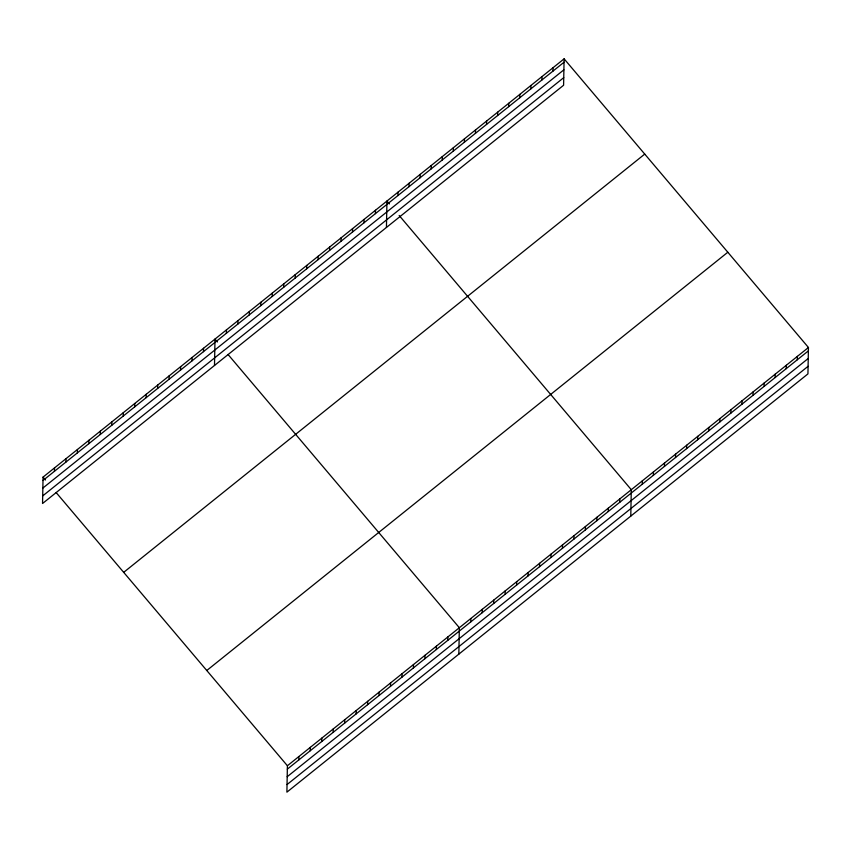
<?xml version="1.0" encoding="UTF-8"?>
<svg xmlns="http://www.w3.org/2000/svg" width="851" height="851" viewBox="0 0 851 851"><rect width="100%" height="100%" fill="white"/><g stroke="black" fill="none" stroke-linecap="round" stroke-linejoin="round"><path stroke-width="1.28" d="M43.061 477.103L42.55 503.505L563.596 85.249L564.107 58.836L43.061 477.103L45.497 479.985M54.453 471.273L54.517 467.901M65.921 462.072L65.984 458.7M77.377 452.87L77.441 449.498M88.844 443.669L88.908 440.297M100.312 434.467L100.375 431.095M111.768 425.266L111.832 421.894M123.235 416.065L123.299 412.692M134.692 406.863L134.766 403.491M146.159 397.662L146.223 394.29M157.626 388.46L157.69 385.088M169.083 379.259L169.147 375.876M180.55 370.057L180.614 366.675M192.007 360.856L192.081 357.473M203.474 351.654L203.538 348.272M214.495 365.483L215.005 339.07L217.441 341.964M226.398 333.252L226.462 329.869M237.865 324.05L237.929 320.667M249.332 314.849L249.396 311.466M260.789 305.647L260.853 302.265M272.256 296.446L272.32 293.063M283.713 287.244L283.777 283.862M295.18 278.043L295.244 274.66M56.092 492.495L287.404 765.751L286.893 792.164L807.939 373.897L808.45 347.495L564.107 58.836M306.647 268.842L306.711 265.459M298.797 759.932L298.861 756.55M318.104 259.64L318.168 256.257M310.264 750.731L310.328 747.348M329.571 250.439L329.635 247.056M321.731 741.529L321.795 738.147M341.028 241.237L341.091 237.855M333.188 732.328L333.252 728.945M352.495 232.036L352.559 228.653M344.655 723.127L344.719 719.744M363.962 222.824L364.026 219.452M356.112 713.925L356.175 710.542M375.419 213.622L375.482 210.25M367.579 704.713L367.643 701.341M386.439 227.451L386.95 201.049L389.396 203.932M379.046 695.512L379.11 692.14M397.96 195.539L398.023 192.156M390.503 686.31L390.566 682.938M409.033 186.646L409.097 183.273M401.97 677.109L402.034 673.737M420.096 177.763L420.171 174.381M413.426 667.907L413.49 664.535M431.17 168.87L431.234 165.498M424.894 658.706L424.957 655.334M442.243 159.988L442.307 156.605M436.361 649.504L436.425 646.132M453.317 151.095L453.381 147.723M447.817 640.303L447.881 636.931M464.391 142.213L464.455 138.83M458.838 654.132L459.349 627.73L228.036 354.473M475.464 133.32L475.528 129.948M470.741 621.9L470.816 618.528M486.538 124.437L486.602 121.055M482.209 612.699L482.272 609.327M497.612 115.545L497.675 112.172M493.676 603.497L493.74 600.125M508.675 106.652L508.749 103.279M505.132 594.296L505.196 590.924M519.748 97.769L519.812 94.387M516.6 585.094L516.663 581.722M530.822 88.876L530.886 85.504M528.056 575.893L528.131 572.521M541.896 79.994L541.959 76.611M539.523 566.692L539.587 563.319M552.969 71.101L553.033 67.729M550.991 557.49L551.054 554.118M562.447 548.289L562.511 544.917M573.914 539.087L573.978 535.705M585.382 529.886L585.445 526.503M596.838 520.684L596.902 517.302M608.305 511.483L608.369 508.1M619.762 502.281L619.826 498.899M630.782 516.11L631.293 489.697L399.162 215.484M642.303 484.187L642.367 480.815M653.377 475.305L653.44 471.922M664.45 466.412L664.514 463.04M675.513 457.53L675.588 454.147M686.587 448.637L686.651 445.264M697.66 439.754L697.724 436.372M708.734 430.861L708.798 427.489M719.808 421.979L719.872 418.596M730.881 413.086L730.945 409.703M741.955 404.193L742.019 400.821M753.029 395.311L753.092 391.928M764.092 386.418L764.166 383.046M775.165 377.536L775.229 374.153M786.239 368.643L786.303 365.27M797.313 359.76L797.376 356.378M42.997 480.475L564.043 62.219M42.848 488.08L563.894 69.814M42.699 495.91L563.745 77.643M123.693 572.351L644.739 154.095M206.772 670.503L727.818 252.236M287.404 765.751L808.45 347.495M287.34 769.134L808.386 350.867M287.191 776.729L808.237 358.473M287.042 784.558L808.088 366.302"/></g></svg>
